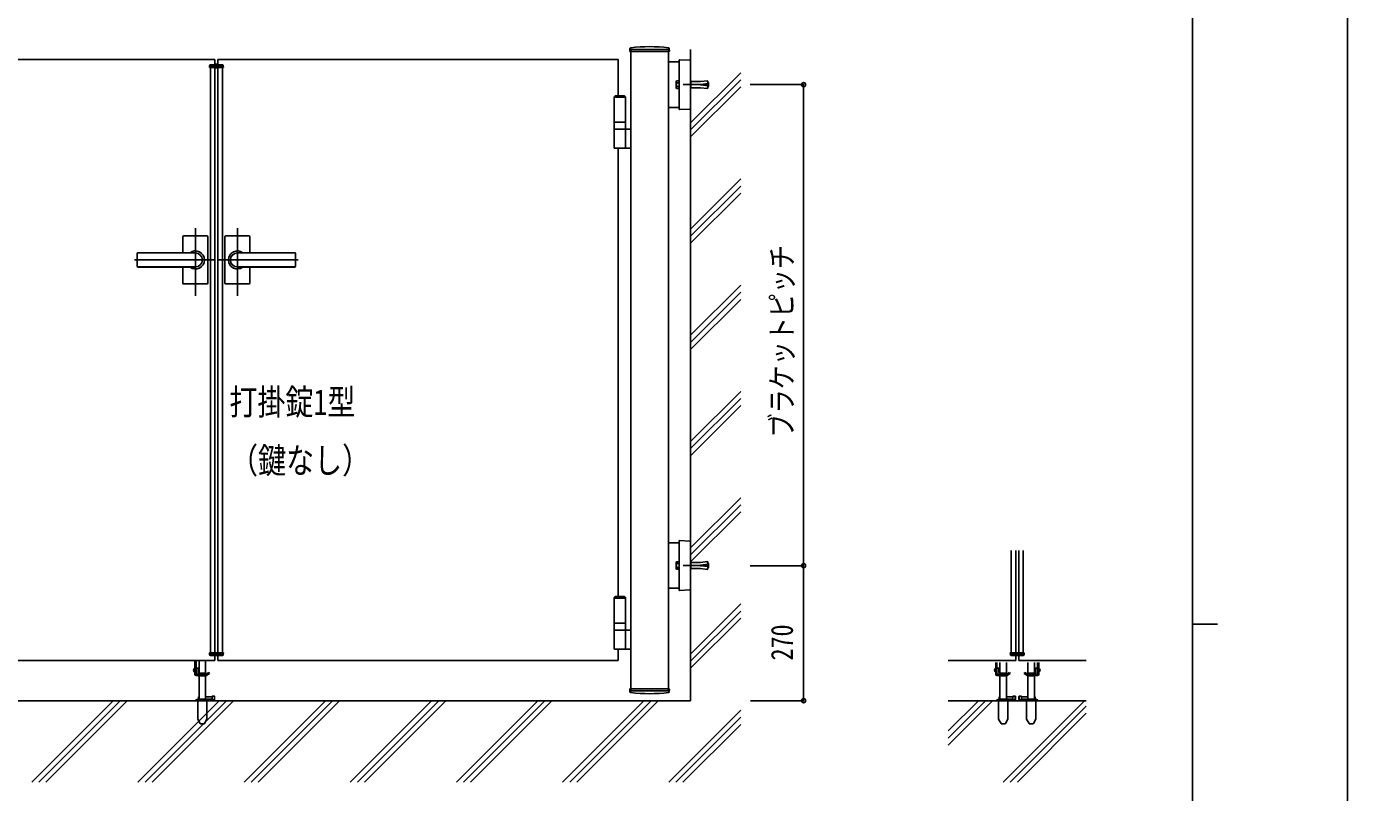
# Model space of a CAD drawing. Units: millimetres, scale not verified. Extents: x -4205 to 4205, y -2970 to 2970.
# Drawn here: x 1566 to 4205, y -211 to 1319 of the extents above; entities that cross this region are included whole.
import ezdxf
from ezdxf.enums import TextEntityAlignment as Align

# ---------------------------------------------------------------- set-up
doc = ezdxf.new("R2010")
doc.units = ezdxf.units.MM
doc.header["$LTSCALE"] = 10
for name, color, linetype in [('0-1_USER1', 3, 'Continuous'), ('0-2_YKK_12', 2, 'Continuous'), ('0-4_YKK_A1', 4, 'Continuous'), ('0-5_YKK_D', 6, 'Continuous'), ('0-6_YKK_ZWAK', 7, 'Continuous'), ('0-7_YSS_K', 3, 'Continuous')]:
    doc.layers.add(name, color=color, linetype=linetype)
doc.styles.add('ＭＳ ゴシック', font='')
doc.styles.get('ＭＳ ゴシック').set_extended_font_data('MS Gothic')

msp = doc.modelspace()

# ---------------------------------------------------------------- linework, layer by layer
at = {"layer": '0-2_YKK_12'}
for p, q in [((1945.02, 1234.33), (1945.02, 1244.33)), ((1903.02, 780.73), (1903.02, 915.51)), ((1987.02, 780.73), (1987.02, 915.51)), ((1781.76, 852.33), (1942.02, 852.33)), ((2108.28, 852.33), (1948.02, 852.33))]:
    msp.add_line(p, q, dxfattribs=at)
at = {"layer": '0-4_YKK_A1'}
for p, q in [((2771.18, 1274.23), (2770.92, 1269.36)), ((2771.42, 1268.83), (2849.62, 1268.83)), ((2773.02, 1272.33), (2773.02, 1268.83)), ((2773.02, -7.67), (2773.02, 1268.83)), ((2848.02, -7.67), (2848.02, 1268.83)), ((2849.86, 1274.23), (2850.12, 1269.36)), ((1931.12, 1236.83), (1931.33, 1240.88)), ((1957.71, 1241.83), (1932.33, 1241.83)), ((1942.02, 1252.33), (1942.02, 1241.83)), ((1948.02, 1252.33), (1948.02, 1241.83)), ((1958.92, 1236.83), (1958.71, 1240.88)), ((2869.52, 1247.83), (2848.02, 1247.83)), ((2869.52, 1251.7), (2869.52, 1250.21)), ((2869.52, 1250.21), (2869.52, 1154.45)), ((2890.64, 1250.94), (2870.05, 1252.2)), ((2892.52, 1155.71), (2892.52, 1248.95)), ((1931.12, 1236.83), (1958.92, 1236.83)), ((1933.02, 1238.83), (1957.02, 1238.83)), ((1933.02, 1238.83), (1933.02, 1236.83)), ((1933.02, 1236.83), (1933.02, 67.83)), ((1942.02, 1236.83), (1942.02, 67.83)), ((1948.02, 1236.83), (1948.02, 67.83)), ((1957.02, 1238.83), (1957.02, 1236.83)), ((1957.02, 1236.83), (1957.02, 67.83)), ((2863.92, 1208.83), (2864.5, 1209.84)), ((2863.92, 1195.83), (2863.92, 1208.83)), ((2863.92, 1195.83), (2864.5, 1194.82)), ((2869.42, 1209.84), (2864.5, 1209.84)), ((2869.42, 1206.08), (2864.5, 1206.08)), ((2869.42, 1198.58), (2864.5, 1198.58)), ((2869.52, 1209.58), (2869.42, 1209.58)), ((2869.42, 1195.08), (2869.52, 1195.08)), ((2877.42, 1202.33), (2929.83, 1202.33)), ((2892.52, 1207.83), (2893.02, 1208.33)), ((2892.52, 1196.83), (2892.52, 1207.83)), ((2892.52, 1196.83), (2893.02, 1196.33)), ((2893.02, 1208.33), (2893.02, 1196.33)), ((2912.19, 1196.33), (2893.02, 1196.33)), ((2926.25, 1194.62), (2912.19, 1196.33)), ((2912.52, 1202.83), (2927.41, 1204.64)), ((2912.52, 1201.83), (2912.52, 1202.83)), ((2912.52, 1201.83), (2927.41, 1200.02)), ((2926.81, 1209.58), (2926.25, 1210.02)), ((2926.91, 1204.58), (2926.25, 1210.02)), ((2926.91, 1200.08), (2926.25, 1194.64)), ((2926.81, 1195.08), (2926.25, 1194.64)), ((2927.41, 1204.64), (2926.81, 1209.58)), ((2927.41, 1200.02), (2926.81, 1195.08)), ((2927.52, 1206.83), (2927.15, 1206.78)), ((2927.52, 1197.83), (2927.15, 1197.87)), ((2927.52, 1206.83), (2928.02, 1206.33)), ((2927.52, 1206.83), (2927.52, 1197.83)), ((2928.02, 1198.33), (2927.52, 1197.83)), ((2928.02, 1206.33), (2928.02, 1198.33)), ((2741.52, 1180.33), (2739.52, 1178.33)), ((2762.52, 1178.33), (2739.52, 1178.33)), ((2762.52, 1177.33), (2739.52, 1177.33)), ((2760.52, 1180.33), (2741.52, 1180.33)), ((2760.52, 1180.33), (2762.52, 1178.33)), ((2869.52, 1156.83), (2848.02, 1156.83)), ((2869.52, 1154.45), (2869.52, 1152.95)), ((2870.05, 1152.46), (2890.64, 1153.71)), ((2762.52, 1127.33), (2739.52, 1127.33)), ((2739.52, 1113.33), (2773.02, 1113.33)), ((2739.52, 1076.83), (2739.52, 1111.83)), ((2762.52, 1076.83), (2762.52, 1111.83)), ((2773.02, 1075.33), (2741.02, 1075.33)), ((2748.02, 1075.33), (2748.02, 180.33)), ((1878.02, 898.33), (1878.02, 866.83)), ((1880.02, 900.33), (1926.02, 900.33)), ((1928.02, 898.33), (1928.02, 852.33)), ((1962.02, 898.33), (1962.02, 852.33)), ((2010.02, 900.33), (1964.02, 900.33)), ((2012.02, 898.33), (2012.02, 866.83)), ((1787.02, 864.83), (1787.02, 839.83)), ((1789.02, 866.83), (1903.02, 866.83)), ((1789.02, 866.33), (1903.02, 866.33)), ((1928.02, 852.33), (1928.02, 806.33)), ((1962.02, 852.33), (1962.02, 806.33)), ((2101.02, 866.83), (1987.02, 866.83)), ((2101.02, 866.33), (1987.02, 866.33)), ((2103.02, 864.83), (2103.02, 839.83)), ((1789.02, 838.33), (1903.02, 838.33)), ((1789.02, 837.83), (1903.02, 837.83)), ((1878.02, 837.83), (1878.02, 806.33)), ((2101.02, 838.33), (1987.02, 838.33)), ((2101.02, 837.83), (1987.02, 837.83)), ((2012.02, 837.83), (2012.02, 806.33)), ((1880.02, 804.33), (1926.02, 804.33)), ((2010.02, 804.33), (1964.02, 804.33)), ((2869.52, 291.7), (2869.52, 290.21)), ((2890.64, 290.94), (2870.05, 292.2)), ((2869.52, 287.83), (2848.02, 287.83)), ((2869.52, 290.21), (2869.52, 194.45)), ((2892.52, 195.71), (2892.52, 288.95)), ((3533.02, 272.33), (3533.02, 67.83)), ((3542.02, 272.33), (3542.02, 67.83)), ((3548.02, 272.33), (3548.02, 67.83)), ((3557.02, 272.33), (3557.02, 67.83)), ((2863.92, 248.83), (2864.5, 249.84)), ((2863.92, 235.83), (2863.92, 248.83)), ((2869.42, 249.84), (2864.5, 249.84)), ((2869.42, 246.08), (2864.5, 246.08)), ((2869.42, 238.58), (2864.5, 238.58)), ((2869.52, 249.58), (2869.42, 249.58)), ((2877.42, 242.33), (2929.83, 242.33)), ((2892.52, 247.83), (2893.02, 248.33)), ((2892.52, 236.83), (2892.52, 247.83)), ((2893.02, 248.33), (2893.02, 236.33)), ((2912.52, 242.83), (2927.41, 244.64)), ((2912.52, 241.83), (2912.52, 242.83)), ((2912.52, 241.83), (2927.41, 240.02)), ((2926.81, 249.58), (2926.25, 250.02)), ((2926.91, 244.58), (2926.25, 250.02)), ((2926.91, 240.08), (2926.25, 234.64)), ((2927.41, 244.64), (2926.81, 249.58)), ((2927.41, 240.02), (2926.81, 235.08)), ((2927.52, 246.83), (2927.15, 246.78)), ((2927.52, 237.83), (2927.15, 237.87)), ((2927.52, 246.83), (2928.02, 246.33)), ((2927.52, 246.83), (2927.52, 237.83)), ((2928.02, 238.33), (2927.52, 237.83)), ((2928.02, 246.33), (2928.02, 238.33)), ((2863.92, 235.83), (2864.5, 234.82)), ((2869.42, 235.08), (2869.52, 235.08)), ((2892.52, 236.83), (2893.02, 236.33)), ((2912.19, 236.33), (2893.02, 236.33)), ((2926.25, 234.62), (2912.19, 236.33)), ((2926.81, 235.08), (2926.25, 234.64)), ((2869.52, 196.83), (2848.02, 196.83)), ((2869.52, 194.45), (2869.52, 192.95)), ((2870.05, 192.46), (2890.64, 193.71)), ((2741.52, 180.33), (2739.52, 178.33)), ((2762.52, 178.33), (2739.52, 178.33)), ((2762.52, 177.33), (2739.52, 177.33)), ((2760.52, 180.33), (2741.52, 180.33)), ((2760.52, 180.33), (2762.52, 178.33)), ((2762.52, 127.33), (2739.52, 127.33)), ((2739.52, 113.33), (2773.02, 113.33)), ((2739.52, 76.83), (2739.52, 111.83)), ((2762.52, 76.83), (2762.52, 111.83)), ((1931.12, 67.83), (1958.92, 67.83)), ((1931.12, 67.83), (1931.33, 63.78)), ((1957.71, 62.83), (1932.33, 62.83)), ((1933.02, 65.83), (1933.02, 67.83)), ((1933.02, 65.83), (1957.02, 65.83)), ((1942.02, 62.83), (1942.02, 52.33)), ((1948.02, 62.83), (1948.02, 52.33)), ((1957.02, 65.83), (1957.02, 67.83)), ((1958.92, 67.83), (1958.71, 63.78)), ((2773.02, 75.33), (2741.02, 75.33)), ((2748.02, 75.33), (2748.02, 52.33)), ((3531.12, 67.83), (3558.92, 67.83)), ((3531.12, 67.83), (3531.33, 63.78)), ((3557.71, 62.83), (3532.33, 62.83)), ((3533.02, 65.83), (3533.02, 67.83)), ((3533.02, 65.83), (3557.02, 65.83)), ((3542.02, 62.83), (3542.02, 52.33)), ((3548.02, 62.83), (3548.02, 52.33)), ((3557.02, 65.83), (3557.02, 67.83)), ((3558.92, 67.83), (3558.71, 63.78)), ((1942.02, 52.33), (1142.02, 52.33)), ((1902.02, 36.83), (1901.5, 36.69)), ((1902.02, 29.83), (1901.5, 29.97)), ((1902.02, 52.33), (1902.02, 25.33)), ((1904.52, 25.33), (1904.52, 52.33)), ((1904.52, 37.33), (1908.02, 37.33)), ((1904.52, 36.83), (1904.52, 37.33)), ((1908.52, 36.83), (1908.52, 28.33)), ((1910.52, 27.33), (1910.52, 52.33)), ((1923.52, 27.33), (1923.52, 52.33)), ((1929.83, 28.49), (1924.35, 25.33)), ((1931.08, 26.33), (1929.83, 28.49)), ((1948.02, 52.33), (2748.02, 52.33)), ((3542.02, 52.33), (3407.02, 52.33)), ((3502.02, 36.83), (3501.5, 36.69)), ((3502.02, 29.83), (3501.5, 29.97)), ((3502.02, 48.83), (3502.02, 25.33)), ((3504.52, 25.33), (3504.52, 48.83)), ((3504.52, 37.33), (3508.02, 37.33)), ((3504.52, 36.83), (3504.52, 37.33)), ((3508.52, 36.83), (3508.52, 28.33)), ((3510.52, 27.33), (3510.52, 48.83)), ((3523.52, 27.33), (3523.52, 48.83)), ((3529.83, 28.49), (3524.35, 25.33)), ((3531.08, 26.33), (3529.83, 28.49)), ((3548.02, 52.33), (3683.02, 52.33)), ((3558.96, 26.33), (3560.21, 28.49)), ((3560.21, 28.49), (3565.69, 25.33)), ((3566.52, 27.33), (3566.52, 48.83)), ((3579.52, 27.33), (3579.52, 48.83)), ((3581.52, 36.83), (3581.52, 28.33)), ((3585.52, 37.33), (3582.02, 37.33)), ((3585.52, 25.33), (3585.52, 48.83)), ((3585.52, 36.83), (3585.52, 37.33)), ((3588.02, 48.83), (3588.02, 25.33)), ((3588.02, 36.83), (3588.53, 36.69)), ((3588.02, 29.83), (3588.53, 29.97)), ((1924.35, 25.33), (1904.52, 25.33)), ((1904.52, 22.83), (1925.02, 22.83)), ((1910.52, -24.67), (1910.52, 21.83)), ((1923.52, -24.67), (1923.52, 21.83)), ((1923.89, 21.83), (1923.89, 22.83)), ((1924.77, 22.83), (1924.77, 25.57)), ((1925.02, 22.83), (1931.08, 26.33)), ((3524.35, 25.33), (3504.52, 25.33)), ((3504.52, 22.83), (3525.02, 22.83)), ((3510.52, -24.67), (3510.52, 21.83)), ((3523.52, -24.67), (3523.52, 21.83)), ((3523.89, 21.83), (3523.89, 22.83)), ((3524.77, 22.83), (3524.77, 25.57)), ((3525.02, 22.83), (3531.08, 26.33)), ((3565.02, 22.83), (3558.96, 26.33)), ((3585.52, 22.83), (3565.02, 22.83)), ((3565.27, 22.83), (3565.27, 25.57)), ((3565.69, 25.33), (3585.52, 25.33)), ((3566.15, 21.83), (3566.15, 22.83)), ((3566.52, -24.67), (3566.52, 21.83)), ((3579.52, -24.67), (3579.52, 21.83)), ((1908.02, -24.67), (1904.68, -25.89)), ((1926.02, -24.67), (1908.02, -24.67)), ((1909.02, -20.17), (1909.02, -24.17)), ((1910.52, -20.17), (1909.02, -20.17)), ((1910.52, -24.17), (1909.02, -24.17)), ((1936.52, -19.67), (1923.52, -19.67)), ((1936.52, -24.67), (1923.52, -24.67)), ((1926.02, -24.67), (1929.36, -25.89)), ((1936.52, -25.67), (1941.02, -25.67)), ((1941.02, -18.67), (1941.02, -25.67)), ((1941.52, -25.17), (1941.52, -19.17)), ((2771.18, -9.57), (2770.92, -4.7)), ((2849.62, -4.17), (2771.42, -4.17)), ((2773.02, -7.67), (2848.02, -7.67)), ((2849.86, -9.57), (2850.12, -4.7)), ((3508.02, -24.67), (3504.68, -25.89)), ((3526.02, -24.67), (3508.02, -24.67)), ((3509.02, -20.17), (3509.02, -24.17)), ((3510.52, -20.17), (3509.02, -20.17)), ((3510.52, -24.17), (3509.02, -24.17)), ((3536.52, -19.67), (3523.52, -19.67)), ((3536.52, -24.67), (3523.52, -24.67)), ((3526.02, -24.67), (3529.36, -25.89)), ((3536.52, -25.67), (3541.02, -25.67)), ((3541.02, -18.67), (3541.02, -25.67)), ((3541.52, -25.17), (3541.52, -19.17)), ((3548.52, -25.17), (3548.52, -19.17)), ((3549.02, -18.67), (3549.02, -25.67)), ((3553.52, -25.67), (3549.02, -25.67)), ((3553.52, -19.67), (3566.52, -19.67)), ((3553.52, -24.67), (3566.52, -24.67)), ((3564.02, -24.67), (3560.68, -25.89)), ((3564.02, -24.67), (3582.02, -24.67)), ((3579.52, -20.17), (3581.02, -20.17)), ((3579.52, -24.17), (3581.02, -24.17)), ((3581.02, -20.17), (3581.02, -24.17)), ((3582.02, -24.67), (3585.36, -25.89)), ((2868.02, -27.67), (449.55, -27.67)), ((1904.02, -26.83), (1904.02, -27.67)), ((1904.02, -27.67), (1930.02, -27.67)), ((1907.77, -27.67), (1907.77, -64.7)), ((1909.71, -27.67), (1924.33, -27.67)), ((1926.27, -27.67), (1926.27, -64.7)), ((1930.02, -26.83), (1930.02, -27.67)), ((3504.02, -26.83), (3504.02, -27.67)), ((3504.02, -27.67), (3530.02, -27.67)), ((3507.77, -27.67), (3507.77, -64.7)), ((3526.27, -27.67), (3526.27, -64.7)), ((3530.02, -26.83), (3530.02, -27.67)), ((3560.02, -26.83), (3560.02, -27.67)), ((3586.02, -27.67), (3560.02, -27.67)), ((3563.77, -27.67), (3563.77, -64.7)), ((3580.33, -27.67), (3565.71, -27.67)), ((3582.27, -27.67), (3582.27, -64.7)), ((3586.02, -26.83), (3586.02, -27.67)), ((1907.77, -64.7), (1912.66, -73.17)), ((1920.51, -73.67), (1913.53, -73.67)), ((1926.27, -64.7), (1921.38, -73.17)), ((3507.77, -64.7), (3512.66, -73.17)), ((3520.51, -73.67), (3513.53, -73.67)), ((3526.27, -64.7), (3521.38, -73.17)), ((3563.77, -64.7), (3568.66, -73.17)), ((3569.53, -73.67), (3576.51, -73.67)), ((3582.27, -64.7), (3577.38, -73.17))]:
    msp.add_line(p, q, dxfattribs=at)
for points in [[(2773.02, 1272.33), (2848.02, 1272.33), (2848.02, 1268.83)], [(1942.02, 1252.33), (1142.02, 1252.33), (1142.02, 1180.33)], [(1948.02, 1252.33), (2748.02, 1252.33), (2748.02, 1180.33)], [(2869.42, 1209.84), (2869.42, 1194.82), (2864.5, 1194.82)], [(2926.25, 1210.04), (2912.19, 1208.33), (2893.02, 1208.33)], [(2739.52, 1113.33), (2739.52, 1127.33), (2739.52, 1178.33)], [(2762.52, 1113.33), (2762.52, 1127.33), (2762.52, 1178.33)], [(2869.42, 249.84), (2869.42, 234.82), (2864.5, 234.82)], [(2926.25, 250.04), (2912.19, 248.33), (2893.02, 248.33)], [(2739.52, 113.33), (2739.52, 127.33), (2739.52, 178.33)], [(2762.52, 113.33), (2762.52, 127.33), (2762.52, 178.33)], [(1899.93, 35.33), (1901.67, 34.48), (1902.28, 33.33)], [(1899.93, 31.33), (1901.67, 32.18), (1902.28, 33.33)], [(1904.52, 36.83), (1904.52, 27.33), (1906.52, 25.33), (1924.02, 25.33), (1924.02, 26.83)], [(1908.52, 28.33), (1909.52, 27.33), (1923.52, 27.33)], [(3499.93, 35.33), (3501.67, 34.48), (3502.28, 33.33)], [(3499.93, 31.33), (3501.67, 32.18), (3502.28, 33.33)], [(3504.52, 36.83), (3504.52, 27.33), (3506.52, 25.33), (3524.02, 25.33), (3524.02, 26.83)], [(3508.52, 28.33), (3509.52, 27.33), (3523.52, 27.33)], [(3585.52, 36.83), (3585.52, 27.33), (3583.52, 25.33), (3566.02, 25.33), (3566.02, 26.83)], [(3581.52, 28.33), (3580.52, 27.33), (3566.52, 27.33)], [(3590.11, 35.33), (3588.37, 34.48), (3587.76, 33.33)], [(3590.11, 31.33), (3588.37, 32.18), (3587.76, 33.33)], [(1923.89, 21.83), (1909.28, 21.83), (1909.28, 22.83)], [(3523.89, 21.83), (3509.28, 21.83), (3509.28, 22.83)], [(3566.15, 21.83), (3580.76, 21.83), (3580.76, 22.83)], [(1941.02, -18.67), (1936.52, -18.67), (1936.52, -25.67)], [(3541.02, -18.67), (3536.52, -18.67), (3536.52, -25.67)], [(3549.02, -18.67), (3553.52, -18.67), (3553.52, -25.67)]]:
    msp.add_lwpolyline(points, dxfattribs=at)
for centre, radius, start, end in [((2771.42, 1269.33), 0.5, 177, 270), ((2773.17, 1274.13), 2, 96.74435, 177), ((2810.52, 958.33), 320, 83.25565, 96.74435), ((2847.87, 1274.13), 2, 3, 83.25565), ((2849.62, 1269.33), 0.5, 270, 3), ((1932.33, 1240.83), 1, 90, 177), ((1957.71, 1240.83), 1, 3, 90), ((2870.02, 1251.7), 0.5, 86.5, 180), ((2890.52, 1248.95), 2, 360, 86.5), ((2867.24, 1207.96), 3.32, 145.61575, 214.38425), ((2876.34, 1202.33), 12.42, 162.41205, 197.58795), ((2867.24, 1196.7), 3.32, 145.61575, 214.38425), ((2870.02, 1152.95), 0.5, 180, 273.5), ((2890.52, 1155.71), 2, 273.5, 360), ((2741.02, 1111.83), 1.5, 90, 180), ((2761.02, 1111.83), 1.5, 0, 90), ((2741.02, 1076.83), 1.5, 180, 270), ((2761.02, 1076.83), 1.5, 270, 0), ((1880.02, 898.33), 2, 90, 180), ((1926.02, 898.33), 2, 0, 90), ((1964.02, 898.33), 2, 90, 180), ((2010.02, 898.33), 2, 0, 90), ((1789.02, 864.83), 2, 90, 180), ((1789.02, 864.33), 2, 90, 180), ((1903.02, 852.33), 18, 359.99634, 126.33606), ((1903.02, 852.33), 18, 233.66394, 359.99634), ((1903.02, 852.33), 14, 270, 90), ((1987.02, 852.33), 18, 53.66394, 180.00366), ((1987.02, 852.33), 18, 180.00366, 306.33606), ((1987.02, 852.33), 14, 90, 270), ((2101.02, 864.83), 2, 0, 90), ((2101.02, 864.33), 2, 0, 90), ((1789.02, 840.33), 2, 180, 270), ((1789.02, 839.83), 2, 180, 270), ((2101.02, 840.33), 2, 270, 0), ((2101.02, 839.83), 2, 270, 0), ((1880.02, 806.33), 2, 180, 270), ((1926.02, 806.33), 2, 270, 0), ((1964.02, 806.33), 2, 180, 270), ((2010.02, 806.33), 2, 270, 0), ((2870.02, 291.7), 0.5, 86.5, 180), ((2890.52, 288.95), 2, 360, 86.5), ((2867.24, 247.96), 3.32, 145.61575, 214.38425), ((2876.34, 242.33), 12.42, 162.41205, 197.58795), ((2867.24, 236.7), 3.32, 145.61575, 214.38425), ((2870.02, 192.95), 0.5, 180, 273.5), ((2890.52, 195.71), 2, 273.5, 360), ((2741.02, 111.83), 1.5, 90, 180), ((2761.02, 111.83), 1.5, 0, 90), ((1932.33, 63.83), 1, 183, 270), ((1957.71, 63.83), 1, 270, 357), ((2741.02, 76.83), 1.5, 180, 270), ((2761.02, 76.83), 1.5, 270, 0), ((3532.33, 63.83), 1, 183, 270), ((3557.71, 63.83), 1, 270, 357), ((1903.62, 33.33), 4.2, 143.11591, 216.88409), ((1902.1, 34.47), 2.3, 105, 143.11591), ((1902.1, 32.19), 2.3, 216.88409, 255), ((1908.02, 36.83), 0.5, 0, 90), ((1923.52, 26.83), 0.5, 0, 90), ((3503.62, 33.33), 4.2, 143.11591, 216.88409), ((3502.1, 34.47), 2.3, 105, 143.11591), ((3502.1, 32.19), 2.3, 216.88409, 255), ((3508.02, 36.83), 0.5, 0, 90), ((3523.52, 26.83), 0.5, 0, 90), ((3566.52, 26.83), 0.5, 90, 180), ((3582.02, 36.83), 0.5, 90, 180), ((3587.94, 34.47), 2.3, 36.88409, 75), ((3587.94, 32.19), 2.3, 285, 323.11591), ((3586.42, 33.33), 4.2, 323.11591, 36.88409), ((1904.52, 25.33), 2.5, 180, 270), ((3504.52, 25.33), 2.5, 180, 270), ((3585.52, 25.33), 2.5, 270, 0), ((1905.02, -26.83), 1, 110, 180), ((1929.02, -26.83), 1, 0, 70), ((1941.02, -19.17), 0.5, 0, 90), ((1941.02, -25.17), 0.5, 270, 0), ((2771.42, -4.67), 0.5, 90, 183), ((2773.17, -9.47), 2, 183, 263.25565), ((2810.52, 306.33), 320, 263.25565, 276.74435), ((2847.87, -9.47), 2, 276.74435, 357), ((2849.62, -4.67), 0.5, 357, 90), ((3505.02, -26.83), 1, 110, 180), ((3529.02, -26.83), 1, 0, 70), ((3541.02, -19.17), 0.5, 0, 90), ((3541.02, -25.17), 0.5, 270, 0), ((3549.02, -19.17), 0.5, 90, 180), ((3549.02, -25.17), 0.5, 180, 270), ((3561.02, -26.83), 1, 110, 180), ((3585.02, -26.83), 1, 0, 70), ((1913.53, -72.67), 1, 210, 270), ((1920.51, -72.67), 1, 270, 330), ((3513.53, -72.67), 1, 210, 270), ((3520.51, -72.67), 1, 270, 330), ((3569.53, -72.67), 1, 210, 270), ((3576.51, -72.67), 1, 270, 330)]:
    msp.add_arc(centre, radius, start, end, dxfattribs=at)
at = {"layer": '0-5_YKK_D'}
for p, q in [((3011.57, 1202.33), (3119.02, 1202.33)), ((3118.02, 1202.33), (3118.02, 241.88)), ((3011.57, 241.88), (3119.02, 241.88)), ((3011.57, 241.88), (3119.02, 241.88)), ((3118.02, 241.88), (3118.02, -27.67)), ((3012, -27.67), (3119.02, -27.67))]:
    msp.add_line(p, q, dxfattribs=at)
for centre in [(3118.02, 1202.33), (3118.02, 241.88), (3118.02, 241.88), (3118.02, -27.67)]:
    msp.add_circle(centre, 4.25, dxfattribs=at)
at = {"layer": '0-6_YKK_ZWAK'}
for p, q in [((3895.02, 2775), (3895.02, -2525)), ((3895.02, 125), (3945.02, 125))]:
    msp.add_line(p, q, dxfattribs=at)
msp.add_lwpolyline([(-4205, -2970), (4205, -2970), (4205, 2970), (-4205, 2970)], close=True, dxfattribs=at)
at = {"layer": '0-7_YSS_K'}
for p, q in [((2892.52, -27.67), (2892.52, 1272.33)), ((2892.52, 1126.17), (2992.52, 1226.17)), ((2892.52, 1112.03), (2992.52, 1212.03)), ((2892.52, 1097.89), (2992.52, 1197.89)), ((2892.52, 914.04), (2992.52, 1014.04)), ((2892.52, 899.9), (2992.52, 999.9)), ((2892.52, 885.75), (2992.52, 985.75)), ((2892.52, 701.91), (2992.52, 801.91)), ((2892.52, 687.76), (2992.52, 787.76)), ((2892.52, 673.62), (2992.52, 773.62)), ((2892.52, 489.77), (2992.52, 589.77)), ((2892.52, 475.63), (2992.52, 575.63)), ((2892.52, 461.49), (2992.52, 561.49)), ((2892.52, 277.64), (2992.52, 377.64)), ((2892.52, 263.5), (2992.52, 363.5)), ((2892.52, 249.36), (2992.52, 349.36)), ((2892.52, 65.51), (2992.52, 165.51)), ((2892.52, 51.37), (2992.52, 151.37)), ((2892.52, 37.23), (2992.52, 137.23)), ((2892.52, -27.67), (997.52, -27.67)), ((1576.18, -190.17), (1738.68, -27.67)), ((1590.32, -190.17), (1752.82, -27.67)), ((1604.46, -190.17), (1766.96, -27.67)), ((1788.31, -190.17), (1950.81, -27.67)), ((1802.45, -190.17), (1964.95, -27.67)), ((1816.6, -190.17), (1979.1, -27.67)), ((2000.44, -190.17), (2162.94, -27.67)), ((2014.59, -190.17), (2177.09, -27.67)), ((2028.73, -190.17), (2191.23, -27.67)), ((2212.58, -190.17), (2375.08, -27.67)), ((2226.72, -190.17), (2389.22, -27.67)), ((2240.86, -190.17), (2403.36, -27.67)), ((2424.71, -190.17), (2587.21, -27.67)), ((2438.85, -190.17), (2601.35, -27.67)), ((2452.99, -190.17), (2615.49, -27.67)), ((2636.84, -190.17), (2799.34, -27.67)), ((2650.98, -190.17), (2813.48, -27.67)), ((2665.12, -190.17), (2827.62, -27.67)), ((2848.97, -190.17), (2992.52, -46.62)), ((3683.02, -27.67), (3407.02, -27.67)), ((3407.02, -88.01), (3467.36, -27.67)), ((3407.02, -102.15), (3481.5, -27.67)), ((3407.02, -116.29), (3495.64, -27.67)), ((3516.99, -190.17), (3679.49, -27.67)), ((3531.13, -190.17), (3683.02, -38.28)), ((3545.28, -190.17), (3683.02, -52.43)), ((2863.11, -190.17), (2992.52, -60.76)), ((2877.26, -190.17), (2992.52, -74.91))]:
    msp.add_line(p, q, dxfattribs=at)

# ---------------------------------------------------------------- texts
at = {"layer": '0-1_USER1', "style": 'ＭＳ ゴシック', "width": 0.8}
for s, p in [('打掛錠1型', (1970.91, 527.62)), ('（鍵なし）', (1972.25, 410.96))]:
    msp.add_text(s, height=51.32, dxfattribs=at).set_placement(p, align=Align.BOTTOM_LEFT)
at = {"layer": '0-5_YKK_D', "style": 'ＭＳ ゴシック', "width": 0.8}
for s, p in [('ブラケットピッチ', (3110.02, 498.1)), ('270', (3110.02, 52.7))]:
    msp.add_text(s, height=43.99, rotation=90, dxfattribs=at).set_placement(p, align=Align.BOTTOM_LEFT)

doc.saveas('drawing.dxf')
